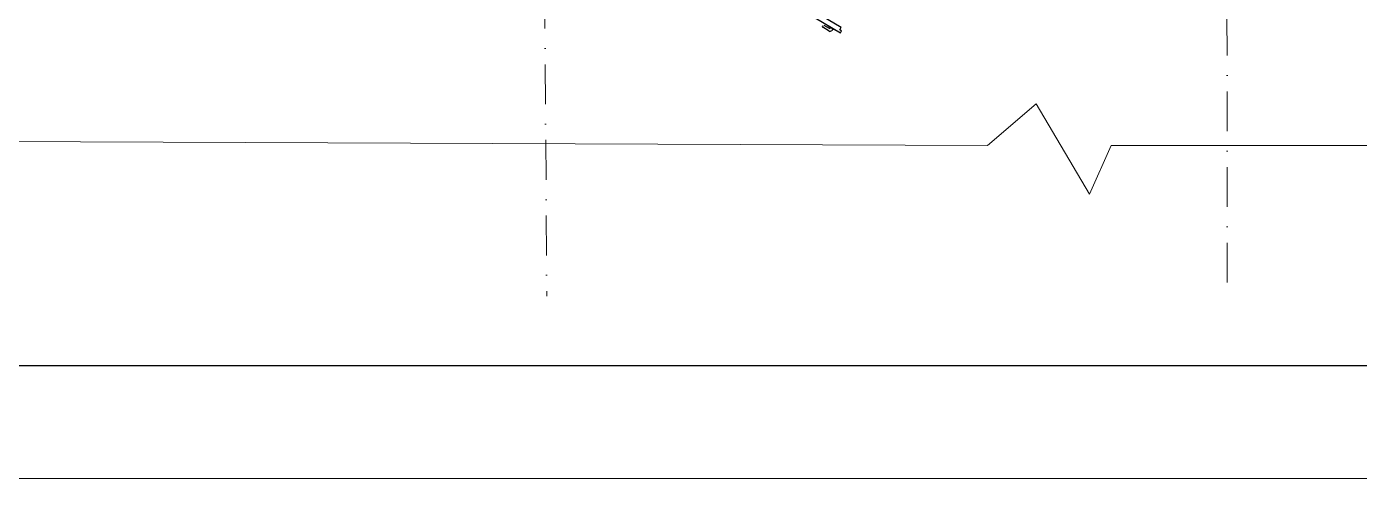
# Model space of a CAD drawing. Header units: millimetres. Extents: x 895788 to 1136524, y -21936 to 400945.
# Drawn here: x 1037374 to 1049184, y 130128 to 134132 of the extents above; entities that cross this region are included whole.
import ezdxf

# ---------------------------------------------------------------- set-up
doc = ezdxf.new("R2010")
doc.units = ezdxf.units.MM
doc.linetypes.add('Штрихпунктирная', pattern=[670.277762, 352.777767, -176.388884, 0, -141.111112])
for name, color, linetype, lineweight in [('ДВЕРИ', 7, 'Continuous', 5), ('невидимка_Ном._пера__241_Ном._пера__7', 7, 'Continuous', 60), ('оси_Ном._пера__1', 7, 'Continuous', 15)]:
    doc.layers.add(name, color=color, linetype=linetype, lineweight=lineweight)

msp = doc.modelspace()

# ---------------------------------------------------------------- linework, layer by layer
at = {"color": 7, "lineweight": 0}
for p, q in [((1046321.36, 133448.574), (1045887.748, 133079.921)), ((1046791.876, 132646.753), (1046321.36, 133448.574)), ((1045887.748, 133079.921), (1033850.84, 133127.14)), ((1046985.368, 133079.157), (1046791.876, 132646.753)), ((1056558.127, 133075.188), (1046985.368, 133079.157))]:
    msp.add_line(p, q, dxfattribs=at)
at = {"lineweight": 30}
msp.add_line((1099331.354, 131125.902), (1020488.296, 131125.902), dxfattribs=at)
at = {"layer": 'ДВЕРИ', "color": 251, "lineweight": 25, "true_color": 0x636466}
for p, q in [((1043882.449, 134548.583), (1044593.277, 134126.305)), ((1043852.043, 134514.841), (1044585.844, 134078.91)), ((1044485.226, 134093.062), (1044428.592, 134126.706)), ((1044439.494, 134145.058), (1044485.442, 134117.761)), ((1044534.122, 134103.309), (1044478.319, 134136.46)), ((1044497.65, 134120.87), (1044499.453, 134123.905)), ((1044517.797, 134113.007), (1044509.642, 134099.279)), ((1044536.804, 134107.823), (1044534.122, 134103.309)), ((1044579.628, 134103.329), (1044593.275, 134126.302)), ((1044594.945, 134094.23), (1044579.628, 134103.329)), ((1044585.844, 134078.911), (1044594.945, 134094.23))]:
    msp.add_line(p, q, dxfattribs=at)
for centre, radius, start, end in [((1044433.142, 134134.365), 8.908, 149.2867078, 239.2867078), ((1044494.325, 134108.379), 17.816, 239.2867078, 329.2867078), ((1044489.992, 134125.42), 8.908, 239.2867078, 329.2867078)]:
    msp.add_arc(centre, radius, start, end, dxfattribs=at)
at = {"layer": 'невидимка_Ном._пера__241_Ном._пера__7', "linetype": 'Continuous', "lineweight": 20}
msp.add_line((1100329.368, 130127.888), (1016496.242, 130127.888), dxfattribs=at)
at = {"layer": 'оси_Ном._пера__1', "linetype": 'Штрихпунктирная'}
for p, q in [((1048003.618, 142942.904), (1048013.451, 131777.411)), ((1041910.616, 142512.597), (1041983.566, 131742.773))]:
    msp.add_line(p, q, dxfattribs=at)

doc.saveas('drawing.dxf')
